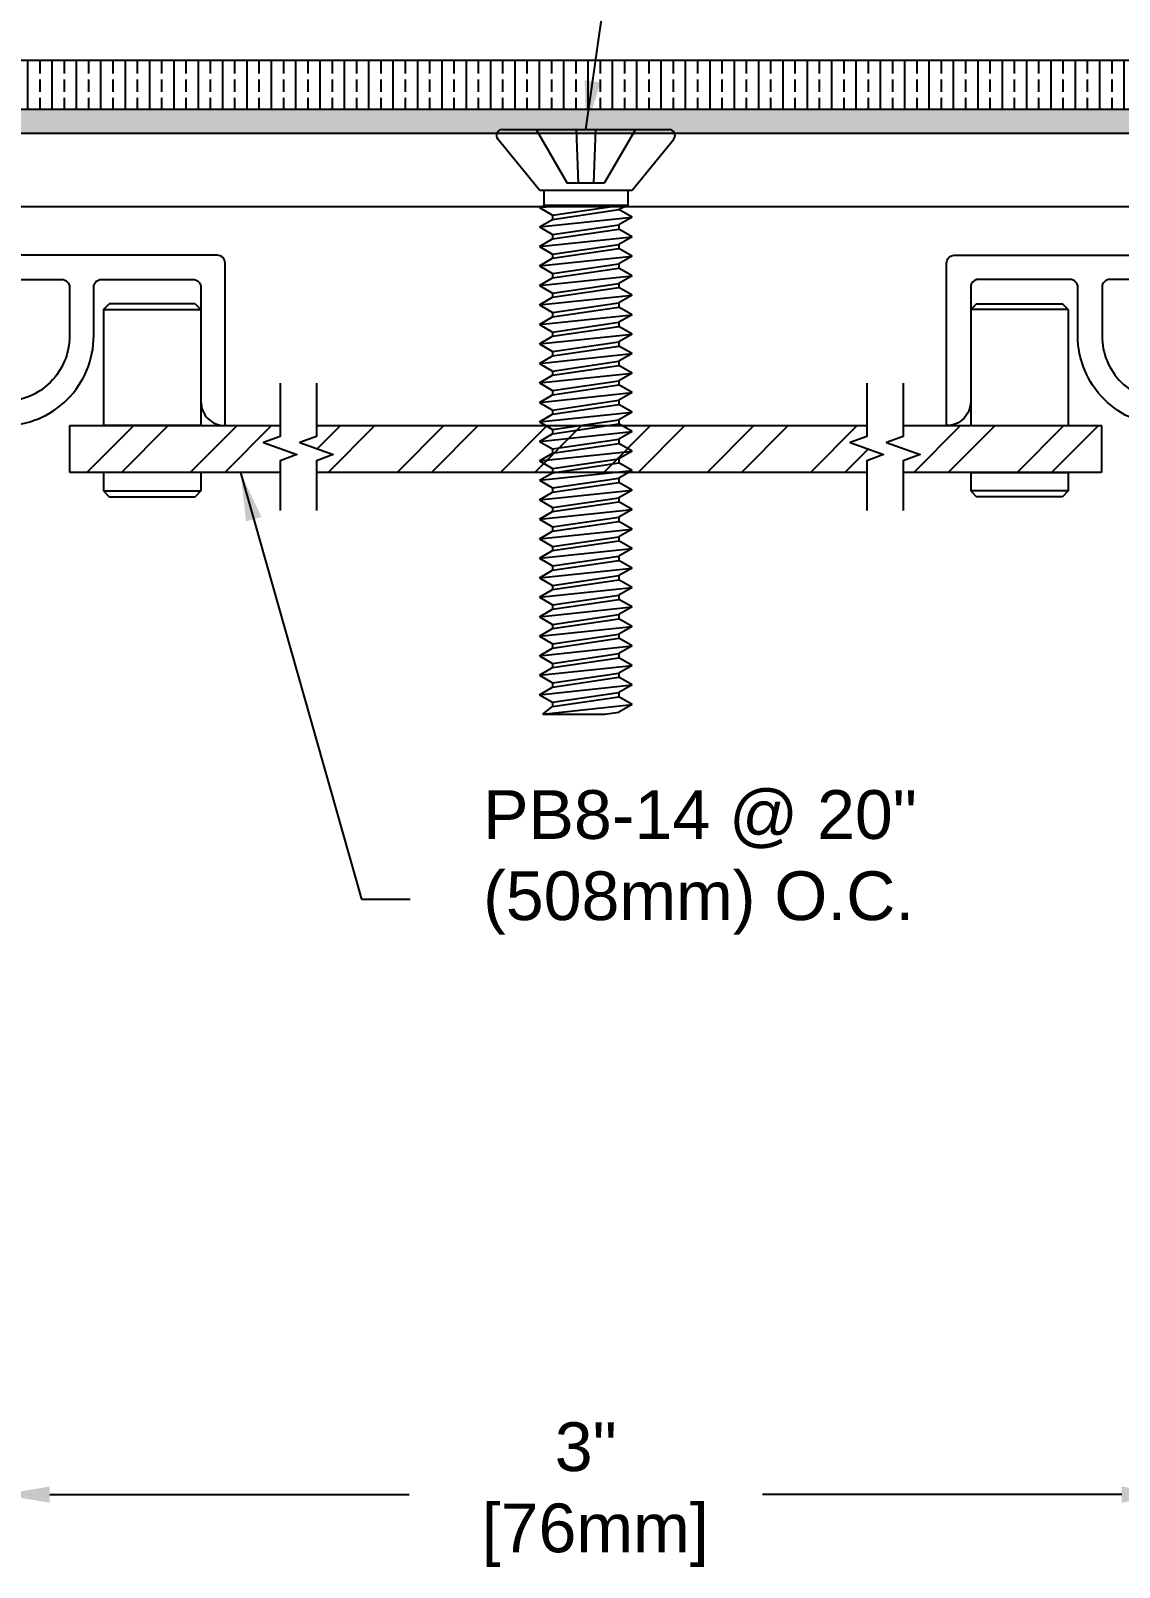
# Model space of a CAD drawing. Header units: inches. Extents: x 1.8 to 35.7, y -2.1 to 5.8.
# Drawn here: x 7.57 to 10.362, y -1.983 to 1.959 of the extents above; entities that cross this region are included whole.
import ezdxf

# ---------------------------------------------------------------- set-up
doc = ezdxf.new("R2010")
doc.units = ezdxf.units.IN
doc.header["$MEASUREMENT"] = 0
for name, color, linetype in [('anchors', 4, 'Continuous'), ('conditions', 1, 'Continuous'), ('dimensions', 3, 'Continuous'), ('METALS', 7, 'Continuous'), ('text', 2, 'Continuous')]:
    doc.layers.add(name, color=color, linetype=linetype)
doc.styles.add('ARIAL', font='arial.ttf')
doc.dimstyles.new('Arial', dxfattribs={"dimtxt": 0.125, "dimasz": 0.125, "dimexe": 0.125, "dimexo": 0.125, "dimgap": 0.125, "dimtad": 0, "dimtih": 1, "dimtoh": 1, "dimdec": 4, "dimzin": 0, "dimdsep": 46, "dimlunit": 4, "dimtxsty": 'ARIAL', "dimcen": 0.125, "dimadec": 0, "dimazin": 0, "dimtfac": 1, "dimtdec": 4, "dimtofl": 0, "dimtmove": 0, "dimatfit": 3, "dimfxl": 0, "dimfrac": 2, "dimtolj": 1, "dimtzin": 0, "dimarcsym": 0})

# ---------------------------------------------------------------- blocks, each defined once
blk = doc.blocks.new('*D1')
at = {"layer": 'DEFPOINTS', "color": 0}
for p in [(11.666, 3.5431), (6.3216, 1.8728), (11.666, 1.8728)]:
    blk.add_point(p, dxfattribs=at)
at = {"layer": 'dimensions', "color": 0, "lineweight": -2}
for p, q in [((6.3216, 1.9978), (6.3216, 3.6681)), ((11.666, 1.9978), (11.666, 3.6681)), ((6.4466, 3.5431), (8.5106, 3.5431)), ((11.541, 3.5431), (9.4771, 3.5431))]:
    blk.add_line(p, q, dxfattribs=at)
at = {"layer": 'dimensions', "color": 0}
for points in [[(6.4466, 3.5639), (6.4466, 3.5223), (6.3216, 3.5431)], [(11.541, 3.5639), (11.541, 3.5223), (11.666, 3.5431)]]:
    blk.add_solid(points, dxfattribs=at)
at = {"layer": 'dimensions', "color": 0, "insert": (8.9938, 3.5431), "char_height": 0.125, "attachment_point": 5, "style": 'ARIAL'}
blk.add_mtext('\\A1;5 3/8"\\P [136mm]', dxfattribs=at)
blk = doc.blocks.new('*D2')
at = {"layer": 'DEFPOINTS', "color": 0}
for p in [(14.1663, 4.2269), (3.8213, 1.8828), (14.1663, 1.8828)]:
    blk.add_point(p, dxfattribs=at)
at = {"layer": 'dimensions', "color": 0, "lineweight": -2}
for p, q in [((3.8213, 2.0078), (3.8213, 4.3519)), ((14.1663, 2.0078), (14.1663, 4.3519)), ((3.9463, 4.2269), (8.5106, 4.2269)), ((14.0413, 4.2269), (9.4771, 4.2269))]:
    blk.add_line(p, q, dxfattribs=at)
at = {"layer": 'dimensions', "color": 0}
for points in [[(3.9463, 4.2477), (3.9463, 4.206), (3.8213, 4.2269)], [(14.0413, 4.2477), (14.0413, 4.206), (14.1663, 4.2269)]]:
    blk.add_solid(points, dxfattribs=at)
at = {"layer": 'dimensions', "color": 0, "insert": (8.9938, 4.2269), "char_height": 0.125, "attachment_point": 5, "style": 'ARIAL'}
blk.add_mtext('\\A1;10 3/8"\\P [263mm]', dxfattribs=at)
blk = doc.blocks.new('F14112S')
for p, q in [((-0.214, 0), (0.214, 0)), ((-0.1275, 0), (-0.0475, -0.1375)), ((-0.0247, 0), (-0.0198, -0.1375)), ((0.0247, 0), (0.0198, -0.1375)), ((0.1275, 0), (0.0475, -0.1375)), ((-0.119, -0.1554), (-0.2257, -0.0244)), ((0.119, -0.1554), (0.2257, -0.0244)), ((-0.119, -0.1554), (0.119, -0.1554)), ((-0.108, -0.1554), (-0.108, -0.1946)), ((0.0475, -0.1375), (-0.0475, -0.1375)), ((0.108, -0.1554), (0.108, -0.1946)), ((-0.119, -0.2), (-0.108, -0.1946)), ((-0.119, -0.2), (-0.0679, -0.1946)), ((0.108, -0.1946), (-0.108, -0.1946)), ((-0.085, -0.2196), (0.085, -0.1946)), ((0.108, -0.1946), (0.085, -0.2054)), ((-0.119, -0.2), (-0.085, -0.2196)), ((-0.119, -0.25), (0.119, -0.225)), ((-0.119, -0.25), (-0.085, -0.2304)), ((-0.085, -0.2304), (0.085, -0.2054)), ((-0.085, -0.2196), (-0.085, -0.2304)), ((0.119, -0.225), (0.085, -0.2054)), ((0.119, -0.225), (0.085, -0.2446)), ((-0.119, -0.25), (-0.085, -0.2696)), ((-0.119, -0.3), (0.119, -0.275)), ((-0.085, -0.2696), (0.085, -0.2446)), ((-0.085, -0.2804), (0.085, -0.2554)), ((-0.085, -0.2696), (-0.085, -0.2804)), ((0.085, -0.2446), (0.085, -0.2554)), ((0.119, -0.275), (0.085, -0.2554)), ((0.119, -0.275), (0.085, -0.2946)), ((-0.119, -0.3), (-0.085, -0.2804)), ((-0.119, -0.3), (-0.085, -0.3196)), ((-0.085, -0.3196), (0.085, -0.2946)), ((-0.085, -0.3304), (0.085, -0.3054)), ((0.085, -0.2946), (0.085, -0.3054)), ((0.119, -0.325), (0.085, -0.3054)), ((-0.119, -0.35), (0.119, -0.325)), ((-0.119, -0.35), (-0.085, -0.3304)), ((-0.119, -0.35), (-0.085, -0.3696)), ((-0.085, -0.3196), (-0.085, -0.3304)), ((-0.085, -0.3696), (0.085, -0.3446)), ((0.119, -0.325), (0.085, -0.3446)), ((0.085, -0.3446), (0.085, -0.3554)), ((-0.119, -0.4), (0.119, -0.375)), ((-0.119, -0.4), (-0.085, -0.3804)), ((-0.085, -0.3804), (0.085, -0.3554)), ((-0.085, -0.3696), (-0.085, -0.3804)), ((0.119, -0.375), (0.085, -0.3554)), ((0.119, -0.375), (0.085, -0.3946)), ((-0.119, -0.4), (-0.085, -0.4196)), ((-0.119, -0.45), (0.119, -0.425)), ((-0.119, -0.45), (-0.085, -0.4304)), ((-0.085, -0.4196), (0.085, -0.3946)), ((-0.085, -0.4304), (0.085, -0.4054)), ((-0.085, -0.4196), (-0.085, -0.4304)), ((0.085, -0.3946), (0.085, -0.4054)), ((0.119, -0.425), (0.085, -0.4054)), ((0.119, -0.425), (0.085, -0.4446)), ((-0.119, -0.45), (-0.085, -0.4696)), ((-0.085, -0.4696), (0.085, -0.4446)), ((-0.085, -0.4804), (0.085, -0.4554)), ((-0.085, -0.4696), (-0.085, -0.4804)), ((0.085, -0.4446), (0.085, -0.4554)), ((0.119, -0.475), (0.085, -0.4554)), ((-0.119, -0.5), (0.119, -0.475)), ((-0.119, -0.5), (-0.085, -0.4804)), ((-0.119, -0.5), (-0.085, -0.5196)), ((-0.085, -0.5196), (0.085, -0.4946)), ((-0.085, -0.5304), (0.085, -0.5054)), ((0.119, -0.475), (0.085, -0.4946)), ((0.085, -0.4946), (0.085, -0.5054)), ((0.119, -0.525), (0.085, -0.5054)), ((-0.119, -0.55), (0.119, -0.525)), ((-0.119, -0.55), (-0.085, -0.5304)), ((-0.119, -0.55), (-0.085, -0.5696)), ((-0.085, -0.5196), (-0.085, -0.5304)), ((-0.085, -0.5696), (0.085, -0.5446)), ((0.119, -0.525), (0.085, -0.5446)), ((0.085, -0.5446), (0.085, -0.5554)), ((-0.119, -0.6), (0.119, -0.575)), ((-0.119, -0.6), (-0.085, -0.5804)), ((-0.085, -0.5804), (0.085, -0.5554)), ((-0.085, -0.5696), (-0.085, -0.5804)), ((0.119, -0.575), (0.085, -0.5554)), ((0.119, -0.575), (0.085, -0.5946)), ((-0.119, -0.6), (-0.085, -0.6196)), ((-0.119, -0.65), (0.119, -0.625)), ((-0.119, -0.65), (-0.085, -0.6304)), ((-0.085, -0.6196), (0.085, -0.5946)), ((-0.085, -0.6304), (0.085, -0.6054)), ((-0.085, -0.6196), (-0.085, -0.6304)), ((0.085, -0.5946), (0.085, -0.6054)), ((0.119, -0.625), (0.085, -0.6054)), ((0.119, -0.625), (0.085, -0.6446)), ((-0.119, -0.65), (-0.085, -0.6696)), ((-0.085, -0.6696), (0.085, -0.6446)), ((-0.085, -0.6804), (0.085, -0.6554)), ((-0.085, -0.6696), (-0.085, -0.6804)), ((0.085, -0.6446), (0.085, -0.6554)), ((0.119, -0.675), (0.085, -0.6554)), ((-0.119, -0.7), (0.119, -0.675)), ((-0.119, -0.7), (-0.085, -0.6804)), ((-0.119, -0.7), (-0.085, -0.7196)), ((-0.085, -0.7196), (0.085, -0.6946)), ((-0.085, -0.7304), (0.085, -0.7054)), ((0.119, -0.675), (0.085, -0.6946)), ((0.085, -0.6946), (0.085, -0.7054)), ((0.119, -0.725), (0.085, -0.7054)), ((-0.119, -0.75), (0.119, -0.725)), ((-0.119, -0.75), (-0.085, -0.7304)), ((-0.085, -0.7196), (-0.085, -0.7304)), ((-0.085, -0.7696), (0.085, -0.7446)), ((0.119, -0.725), (0.085, -0.7446)), ((0.085, -0.7446), (0.085, -0.7554)), ((-0.119, -0.75), (-0.085, -0.7696)), ((-0.119, -0.8), (0.119, -0.775)), ((-0.119, -0.8), (-0.085, -0.7804)), ((-0.085, -0.7804), (0.085, -0.7554)), ((-0.085, -0.7696), (-0.085, -0.7804)), ((0.119, -0.775), (0.085, -0.7554)), ((0.119, -0.775), (0.085, -0.7946)), ((-0.119, -0.8), (-0.085, -0.8196)), ((-0.119, -0.85), (0.119, -0.825)), ((-0.085, -0.8196), (0.085, -0.7946)), ((-0.085, -0.8304), (0.085, -0.8054)), ((-0.085, -0.8196), (-0.085, -0.8304)), ((0.085, -0.7946), (0.085, -0.8054)), ((0.119, -0.825), (0.085, -0.8054)), ((0.119, -0.825), (0.085, -0.8446)), ((-0.119, -0.85), (-0.085, -0.8304)), ((-0.119, -0.85), (-0.085, -0.8696)), ((-0.085, -0.8696), (0.085, -0.8446)), ((-0.085, -0.8804), (0.085, -0.8554)), ((0.085, -0.8446), (0.085, -0.8554)), ((0.119, -0.875), (0.085, -0.8554)), ((-0.119, -0.9), (0.119, -0.875)), ((-0.119, -0.9), (-0.085, -0.8804)), ((-0.119, -0.9), (-0.085, -0.9196)), ((-0.085, -0.8696), (-0.085, -0.8804)), ((-0.085, -0.9196), (0.085, -0.8946)), ((-0.085, -0.9304), (0.085, -0.9054)), ((0.119, -0.875), (0.085, -0.8946)), ((0.085, -0.8946), (0.085, -0.9054)), ((0.119, -0.925), (0.085, -0.9054)), ((-0.119, -0.95), (0.119, -0.925)), ((-0.119, -0.95), (-0.085, -0.9304)), ((-0.085, -0.9196), (-0.085, -0.9304)), ((-0.085, -0.9696), (0.085, -0.9446)), ((0.119, -0.925), (0.085, -0.9446)), ((0.085, -0.9446), (0.085, -0.9554)), ((-0.119, -0.95), (-0.085, -0.9696)), ((-0.119, -1), (0.119, -0.975)), ((-0.119, -1), (-0.085, -0.9804)), ((-0.085, -0.9804), (0.085, -0.9554)), ((-0.085, -0.9696), (-0.085, -0.9804)), ((0.119, -0.975), (0.085, -0.9554)), ((0.119, -0.975), (0.085, -0.9946)), ((-0.119, -1), (-0.085, -1.0196)), ((-0.119, -1.05), (0.119, -1.025)), ((-0.085, -1.0196), (0.085, -0.9946)), ((-0.085, -1.0304), (0.085, -1.0054)), ((-0.085, -1.0196), (-0.085, -1.0304)), ((0.085, -0.9946), (0.085, -1.0054)), ((0.119, -1.025), (0.085, -1.0054)), ((0.119, -1.025), (0.085, -1.0446)), ((-0.119, -1.05), (-0.085, -1.0304)), ((-0.119, -1.05), (-0.085, -1.0696)), ((-0.085, -1.0696), (0.085, -1.0446)), ((-0.085, -1.0804), (0.085, -1.0554)), ((0.085, -1.0446), (0.085, -1.0554)), ((0.119, -1.075), (0.085, -1.0554)), ((-0.119, -1.1), (0.119, -1.075)), ((-0.119, -1.1), (-0.085, -1.0804)), ((-0.119, -1.1), (-0.085, -1.1196)), ((-0.085, -1.0696), (-0.085, -1.0804)), ((-0.085, -1.1196), (0.085, -1.0946)), ((0.119, -1.075), (0.085, -1.0946)), ((0.085, -1.0946), (0.085, -1.1054)), ((-0.119, -1.15), (0.119, -1.125)), ((-0.119, -1.15), (-0.085, -1.1304)), ((-0.085, -1.1304), (0.085, -1.1054)), ((-0.085, -1.1196), (-0.085, -1.1304)), ((0.119, -1.125), (0.085, -1.1054)), ((0.119, -1.125), (0.085, -1.1446)), ((-0.119, -1.15), (-0.085, -1.1696)), ((-0.119, -1.2), (0.119, -1.175)), ((-0.119, -1.2), (-0.085, -1.1804)), ((-0.085, -1.1696), (0.085, -1.1446)), ((-0.085, -1.1804), (0.085, -1.1554)), ((-0.085, -1.1696), (-0.085, -1.1804)), ((0.085, -1.1446), (0.085, -1.1554)), ((0.119, -1.175), (0.085, -1.1554)), ((0.119, -1.175), (0.085, -1.1946)), ((-0.119, -1.2), (-0.085, -1.2196)), ((-0.085, -1.2196), (0.085, -1.1946)), ((-0.085, -1.2304), (0.085, -1.2054)), ((-0.085, -1.2196), (-0.085, -1.2304)), ((0.085, -1.1946), (0.085, -1.2054)), ((0.119, -1.225), (0.085, -1.2054)), ((-0.119, -1.25), (0.119, -1.225)), ((-0.119, -1.25), (-0.085, -1.2304)), ((-0.119, -1.25), (-0.085, -1.2696)), ((-0.085, -1.2696), (0.085, -1.2446)), ((-0.085, -1.2804), (0.085, -1.2554)), ((0.119, -1.225), (0.085, -1.2446)), ((0.085, -1.2446), (0.085, -1.2554)), ((0.119, -1.275), (0.085, -1.2554)), ((-0.119, -1.3), (0.119, -1.275)), ((-0.119, -1.3), (-0.085, -1.2804)), ((-0.119, -1.3), (-0.085, -1.3196)), ((-0.085, -1.2696), (-0.085, -1.2804)), ((-0.085, -1.3196), (0.085, -1.2946)), ((0.119, -1.275), (0.085, -1.2946)), ((0.085, -1.2946), (0.085, -1.3054)), ((-0.119, -1.35), (0.119, -1.325)), ((-0.119, -1.35), (-0.085, -1.3304)), ((-0.085, -1.3304), (0.085, -1.3054)), ((-0.085, -1.3196), (-0.085, -1.3304)), ((0.119, -1.325), (0.085, -1.3054)), ((0.119, -1.325), (0.085, -1.3446)), ((-0.119, -1.35), (-0.085, -1.3696)), ((-0.119, -1.4), (0.119, -1.375)), ((-0.085, -1.3696), (0.085, -1.3446)), ((-0.085, -1.3804), (0.085, -1.3554)), ((-0.085, -1.3696), (-0.085, -1.3804)), ((0.085, -1.3446), (0.085, -1.3554)), ((0.119, -1.375), (0.085, -1.3554)), ((0.119, -1.375), (0.085, -1.3946)), ((-0.119, -1.4), (-0.085, -1.3804)), ((-0.119, -1.4), (-0.085, -1.4196)), ((-0.085, -1.4196), (0.085, -1.3946)), ((-0.085, -1.4304), (0.085, -1.4054)), ((0.085, -1.3946), (0.085, -1.4054)), ((0.119, -1.425), (0.085, -1.4054)), ((-0.119, -1.45), (0.119, -1.425)), ((-0.119, -1.45), (-0.085, -1.4304)), ((-0.119, -1.45), (-0.085, -1.4696)), ((-0.085, -1.4196), (-0.085, -1.4304)), ((-0.085, -1.4696), (0.085, -1.4446)), ((-0.085, -1.4804), (0.085, -1.4554)), ((0.119, -1.425), (0.085, -1.4446)), ((0.085, -1.4446), (0.085, -1.4554)), ((0.119, -1.475), (0.085, -1.4554)), ((-0.1099, -1.5), (0.119, -1.475)), ((-0.1099, -1.5), (-0.085, -1.4804)), ((-0.085, -1.4696), (-0.085, -1.4804)), ((0.0485, -1.5), (0.085, -1.4946)), ((0.119, -1.475), (0.085, -1.4946)), ((-0.1099, -1.5), (0.0485, -1.5))]:
    blk.add_line(p, q)
for centre, start, end in [((-0.214, -0.015), 90, 219.032), ((0.214, -0.015), 320.968, 90)]:
    blk.add_arc(centre, 0.015, start, end)
blk = doc.blocks.new('*D4')
at = {"layer": 'DEFPOINTS', "color": 0}
for p in [(7.4938, -1.3308), (10.4938, -1.3308), (10.4938, -1.7971)]:
    blk.add_point(p, dxfattribs=at)
at = {"layer": 'dimensions', "color": 0, "lineweight": -2}
for p, q in [((7.4938, -1.4558), (7.4938, -1.9221)), ((10.4938, -1.4558), (10.4938, -1.9221)), ((7.6188, -1.7971), (8.5408, -1.7971)), ((10.3688, -1.7971), (9.4468, -1.7971))]:
    blk.add_line(p, q, dxfattribs=at)
at = {"layer": 'dimensions', "color": 0}
for points in [[(7.6188, -1.7762), (7.6188, -1.8179), (7.4938, -1.7971)], [(10.3688, -1.7762), (10.3688, -1.8179), (10.4938, -1.7971)]]:
    blk.add_solid(points, dxfattribs=at)
at = {"layer": 'dimensions', "color": 0, "insert": (8.9938, -1.7971), "char_height": 0.125, "attachment_point": 5, "style": 'ARIAL'}
blk.add_mtext('\\A1;3"\\P [76mm]', dxfattribs=at)
blk = doc.blocks.new('PIN')
for p, q in [((-0.1602, 0.1698), (-0.1452, 0.1848)), ((-0.1602, 0.1698), (0.0898, 0.1698)), ((-0.1602, 0.1698), (-0.1602, -0.1277)), ((0.0748, 0.1848), (-0.1452, 0.1848)), ((0.0748, 0.1848), (0.0898, 0.1698)), ((0.0898, 0.1698), (0.0898, -0.1277)), ((0.0898, -0.1277), (-0.1602, -0.1277)), ((0.0898, -0.2477), (-0.1602, -0.2477)), ((-0.1602, -0.2477), (-0.1602, -0.2952)), ((0.0898, -0.2477), (0.0898, -0.2952)), ((-0.1602, -0.2952), (0.0898, -0.2952)), ((-0.1602, -0.2952), (-0.1452, -0.3102)), ((-0.1452, -0.3102), (0.0748, -0.3102)), ((0.0898, -0.2952), (0.0748, -0.3102))]:
    blk.add_line(p, q)
blk = doc.blocks.new('PB614')
h = blk.add_hatch()
h.set_pattern_fill('ANSI32', color=256, scale=0.5, style=0)
h.set_pattern_definition([(45, (-1.4139, -4.05944), (-0.1325825, 0.1325825), []), (45, (-1.3255, -4.05944), (-0.1325825, 0.1325825), [])])
h.paths.add_polyline_path([(8.1641, 3.6148), (8.25, 3.5835), (8.207, 3.5679), (8.207, 3.5381), (8.7157, 3.5381), (8.7157, 3.6581), (8.207, 3.6581), (8.207, 3.6304)])
h.paths.add_polyline_path([(8.1135, 3.5381), (8.1135, 3.5679), (8.1564, 3.5835), (8.0706, 3.6148), (8.1135, 3.6304), (8.1135, 3.6581), (6.7017, 3.6581), (6.7017, 3.6304), (6.6588, 3.6148), (6.7446, 3.5835), (6.7017, 3.5679), (6.7017, 3.5381)])
h.paths.add_polyline_path([(6.6511, 3.5835), (6.5652, 3.6148), (6.6081, 3.6304), (6.6081, 3.6581), (6.069, 3.6581), (6.069, 3.5381), (6.6081, 3.5381), (6.6081, 3.5679)])
for p, q in [((6.069, 3.5381), (6.069, 3.6581)), ((6.069, 3.6581), (6.6081, 3.6581)), ((6.7017, 3.6581), (8.1135, 3.6581)), ((8.207, 3.6581), (8.7157, 3.6581)), ((8.7157, 3.6581), (8.7157, 3.5381)), ((6.6081, 3.5381), (6.069, 3.5381)), ((8.1135, 3.5381), (6.7017, 3.5381)), ((8.7157, 3.5381), (8.207, 3.5381))]:
    blk.add_line(p, q)
at = {"linetype": 'Continuous'}
for points in [[(6.6081, 3.7673), (6.6081, 3.6304), (6.5652, 3.6148), (6.6511, 3.5835), (6.6081, 3.5679), (6.6081, 3.4402)], [(6.7017, 3.7673), (6.7017, 3.6304), (6.6588, 3.6148), (6.7446, 3.5835), (6.7017, 3.5679), (6.7017, 3.4402)], [(8.1135, 3.7673), (8.1135, 3.6304), (8.0706, 3.6148), (8.1564, 3.5835), (8.1135, 3.5679), (8.1135, 3.4402)], [(8.207, 3.7673), (8.207, 3.6304), (8.1641, 3.6148), (8.25, 3.5835), (8.207, 3.5679), (8.207, 3.4402)]]:
    blk.add_lwpolyline(points, dxfattribs=at)
blk.add_blockref('PIN', (6.3151, 3.7858))
at = {"xscale": -1}
blk.add_blockref('PIN', (8.4698, 3.7858), dxfattribs=at)
blk = doc.blocks.new('95201g')
blk.add_lwpolyline([(-1.7723, -0.0148), (-1.7723, -0.0018, -0.414214), (-1.7523, 0.0182), (-1.0651, 0.0182, -0.414214), (-1.0451, -0.0018), (-1.0451, -0.0148, 0.414214), (-1.0251, -0.0348), (-1.0031, -0.0348, 0.414214), (-0.9831, -0.0148), (-0.9831, -0.0018, -0.414214), (-0.9631, 0.0182), (-0.2748, 0.0182), (-0.2218, -0.0348), (0.1522, -0.0348), (0.2052, 0.0182), (0.8319, 0.0182, -0.414214), (0.8519, -0.0018), (0.8519, -0.0148, 0.414214), (0.8719, -0.0348), (0.8939, -0.0348, 0.414214), (0.9139, -0.0148), (0.9139, -0.0018, -0.414214), (0.9339, 0.0182), (1.5367, 0.0182, -0.414214), (1.5567, -0.0018), (1.5567, -0.0148, 0.414214), (1.5767, -0.0348), (1.5987, -0.0348, 0.414214), (1.6187, -0.0148), (1.6187, -0.0018, -0.414214), (1.6387, 0.0182), (1.9687, 0.0182, -0.414214), (1.9887, -0.0018), (1.9887, -0.1268, -0.414214), (1.8207, -0.2948), (1.8132, -0.2948), (1.8132, -0.3568), (1.8207, -0.3568, 0.414214), (2.0507, -0.1268), (2.0507, -0.0018, -0.414214), (2.0707, 0.0182), (2.3057, 0.0182, -0.414214), (2.3257, -0.0018), (2.3257, -0.2953, 0.414214), (2.3872, -0.3568), (2.3877, -0.3568), (2.3877, 0.0602, 0.414214), (2.3677, 0.0802), (-0.0148, 0.0802), (-0.0348, 0.0602), (-0.0548, 0.0802), (-1.4843, 0.0802, -0.414214), (-1.5043, 0.1002), (-1.5043, 0.4102, 0.414214), (-1.5243, 0.4302), (-1.5643, 0.4302, 0.414214), (-1.5843, 0.4102), (-1.5843, 0.1002, -0.414214), (-1.6043, 0.0802), (-1.7343, 0.0802, -0.414214), (-1.7543, 0.1002), (-1.7543, 0.5052), (-1.7443, 0.5052, 0.414214), (-1.7343, 0.5152), (-1.7343, 0.5702, 0.414214), (-1.7543, 0.5902), (-1.8393, 0.5902, 0.414214), (-1.8593, 0.5702), (-1.8593, 0.5152, 0.414214), (-1.8493, 0.5052), (-1.8343, 0.5052), (-1.8343, -0.0148, 0.414214), (-1.8143, -0.0348), (-1.7923, -0.0348, 0.414214)], format="xyb", close=True)

msp = doc.modelspace()

# ---------------------------------------------------------------- hatches: boundary and pattern name
at = {"layer": 'conditions'}
h = msp.add_hatch(dxfattribs=at)
h.set_pattern_fill('ANSI33', color=256, scale=0.25, angle=45, style=0)
h.set_pattern_definition([(90, (0, -0.010036), (-0.0625, 1e-17), []), (90, (0.03125, 0.021214), (-0.0625, 1e-17), [0.03125, -0.015625])])
h.paths.add_polyline_path([(6.32158, 1.88281), (6.32158, 1.75781), (11.66605, 1.75781), (11.66605, 1.88281)])
msp.add_hatch(color=256, dxfattribs=at).paths.add_polyline_path([(6.32158, 1.75781), (6.32158, 1.69531), (11.66605, 1.69531), (11.66605, 1.75781)])

# ---------------------------------------------------------------- linework, layer by layer
for points in [[(11.66605, 1.88281), (6.32158, 1.88281), (6.32158, 1.75781), (11.66605, 1.75781)], [(6.32158, 1.75781), (11.66605, 1.75781), (11.66605, 1.69531), (6.32158, 1.69531)]]:
    msp.add_lwpolyline(points, close=True, dxfattribs=at)
at = {"layer": 'METALS'}
msp.add_lwpolyline([(6.32158, 1.69531), (6.32158, 1.50781), (11.66605, 1.50781), (11.66605, 1.69531)], close=True, dxfattribs=at)

# ---------------------------------------------------------------- block references
at = {"layer": 'anchors'}
for name, p in [('F14112S', (8.99381, 1.70535)), ('PB614', (1.6014, -2.71229))]:
    msp.add_blockref(name, p, dxfattribs=at)
at = {"layer": 'METALS'}
msp.add_blockref('95201g', (5.68066, 1.30262), dxfattribs=at)
at = {"layer": 'METALS', "xscale": -1}
msp.add_blockref('95201g', (12.30697, 1.30262), dxfattribs=at)

# ---------------------------------------------------------------- texts
at = {"layer": 'text', "insert": (8.73055, -0.17515), "char_height": 0.125, "attachment_point": 4, "style": 'ARIAL'}
msp.add_mtext('PB8-14 @ 20"\\P(508mm) O.C.', dxfattribs=at)

# ---------------------------------------------------------------- dimensions: what is measured, and where the dimension line sits
at = {"layer": 'dimensions'}
for base, p1, p2, override, picture, middle in [((14.16631, 4.22686), (3.82131, 1.88285), (14.16631, 1.88285), {"dimdec": 4, "dimpost": '\\X'}, '*D2', (8.99381, 4.22686)), ((11.66605, 3.54309), (6.32158, 1.87285), (11.66605, 1.87285), {"dimpost": '\\X'}, '*D1', (8.99381, 3.54309)), ((10.49381, -1.79706), (7.49381, -1.33077), (10.49381, -1.33077), {"dimpost": '\\X'}, '*D4', (8.99381, -1.79706))]:
    dim = msp.add_linear_dim(base=base, p1=p1, p2=p2, dimstyle='Arial', override=override, dxfattribs=at)
    dim.commit()
    dim.dimension.update_dxf_attribs({"geometry": picture, "text_midpoint": middle, "dimtype": 160})

# ---------------------------------------------------------------- leaders
at = {"layer": 'text', "annotation_type": 0, "has_hookline": 1, "hookline_direction": 0}
for points, text_width in [([(6.82182, 1.70535), (7.3267, 2.83431), (7.4517, 2.83431)], 2.56199), ([(8.99381, 1.70535), (9.06555, 2.21189), (9.19055, 2.21189)], 1.39052)]:
    msp.add_leader(points, dimstyle='Arial', override={"dimgap": 0.1875, "dimtad": 0}, dxfattribs=dict(at, text_width=text_width))
at = {"layer": 'text'}
msp.add_leader([(8.10793, 0.82581), (8.41805, -0.2689), (8.54305, -0.2689)], dimstyle='Arial', override={"dimgap": 0.1875, "dimtad": 0}, dxfattribs=at)

doc.saveas('drawing.dxf')
